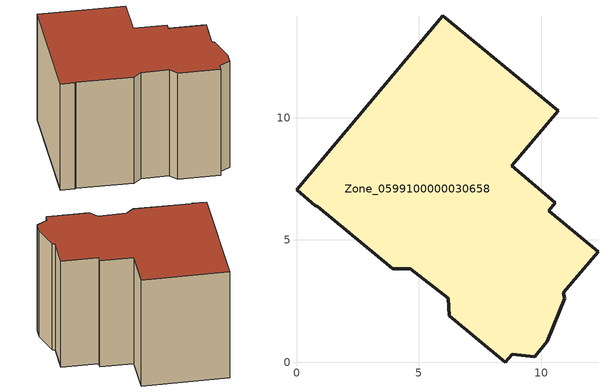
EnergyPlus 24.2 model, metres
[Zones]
Zone_0599100000030658
 floor ground (C_G): 12.32,4.53 10.9,2.84 10.96,2.62 10.25,0.86 9.73,0.24 8.81,0.34 8.53,0 6.24,1.9 6.2,2.62 4.64,3.83 3.93,3.82 0.84,6.39 0.77,6.4 0,7.05 5.97,14.16 10.69,10.29 8.8,8.04 10.58,6.53 10.31,6.2 z0
 wall outside (C_F): 5.97,14.16 0,7.05 0.77,6.4 0.84,6.39 3.93,3.82 4.64,3.83 6.2,2.62 6.24,1.9 8.53,0 8.81,0.34 9.73,0.24 10.25,0.86 10.96,2.62 10.9,2.84 12.32,4.53 10.31,6.2 10.58,6.53 8.8,8.04 10.69,10.29 5.97,14.16 z0:8.41
 roof outside (C_R): 10.25,0.86 10.96,2.62 10.9,2.84 12.32,4.53 10.31,6.2 10.58,6.53 8.8,8.04 10.69,10.29 5.97,14.16 0,7.05 0.77,6.4 0.84,6.39 3.93,3.82 4.64,3.83 6.2,2.62 6.24,1.9 8.53,0 8.81,0.34 9.73,0.24 z8.41
[BUILDING]
Pand.0599100000030658: North Axis=0; Terrain=City; Loads Convergence Tolerance Value=0.04; Temperature Convergence Tolerance Value=0.4; Solar Distribution=FullExterior; Maximum Number of Warmup Days=25; Minimum Number of Warmup Days=1
[Site:Location]
Rotterdam.The.Hague.AP_ZH_NLD Design_Conditions: Latitude=51.96; Longitude=4.45; Time Zone=1; Elevation=-4.5
[SITE:GROUNDTEMPERATURE:BUILDINGSURFACE]
18, 18, 18, 18, 18, 18, 18, 18, 18, 18, 18, 18
[MATERIAL] Thermal Absorptance=0.9; Solar Absorptance=0.7; Visible Absorptance=0.7
Name | Roughness | Thickness | Conductivity | Density | Specific Heat
G.TC.1946 | MediumSmooth | 0.15 | 1 | 540 | 1210
F.TC.1946 | Rough | 0.3 | 0.857143 | 1920 | 840
R.TC.1946 | MediumRough | 0.2 | 0.909091 | 1500 | 1000
[CONSTRUCTION]
C_G: G.TC.1946
C_F: F.TC.1946
C_R: R.TC.1946
[ZONE]
Zone_0599100000030658: Type=1; Multiplier=1; Ceiling Height=Autocalculate; Volume=Autocalculate; Floor Area=autocalculate; Part of Total Floor Area=Yes
[ZONEINFILTRATION:DESIGNFLOWRATE]
Infil_Zone_0599100000030658: Zone or ZoneList or Space or SpaceList=Zone_0599100000030658; Schedule=AlwaysOn; Design Flow Rate Calculation Method=Flow/Area; Flow Rate per Floor Area=0.003; Constant Term Coefficient=1; Temperature Term Coefficient=0; Velocity Term Coefficient=0; Velocity Squared Term Coefficient=0
[HVACTEMPLATE:ZONE:IDEALLOADSAIRSYSTEM]
Zone_0599100000030658: Maximum Heating Supply Air Temperature=50; Minimum Cooling Supply Air Temperature=13; Maximum Heating Supply Air Humidity Ratio=0.0156; Minimum Cooling Supply Air Humidity Ratio=0.0077; Heating Limit=NoLimit; Cooling Limit=NoLimit; Dehumidification Control Type=ConstantSensibleHeatRatio; Cooling Sensible Heat Ratio=0.7; Dehumidification Setpoint=60; Humidification Control Type=None; Humidification Setpoint=30; Outdoor Air Method=None; Outdoor Air Flow Rate per Person=0.00944; Outdoor Air Flow Rate per Zone Floor Area=0; Outdoor Air Flow Rate per Zone=0; Demand Controlled Ventilation Type=None; Outdoor Air Economizer Type=NoEconomizer; Heat Recovery Type=None; Sensible Heat Recovery Effectiveness=0.7; Latent Heat Recovery Effectiveness=0.65
[ZONECONTROL:THERMOSTAT]
ThermostatControl_Zone_0599100000030658: Zone or ZoneList=Zone_0599100000030658; Control Type Schedule=DualSetpointControlType; Control 1=Thermostat_Zone_0599100000030658; Temperature Difference Between Cutout And Setpoint=0
[THERMOSTATSETPOINT:DUALSETPOINT]
Thermostat_Zone_0599100000030658: Heating Setpoint Temperature Schedule=HeatingSetpoint_Zone_0599100000030658; Cooling Setpoint Temperature Schedule=CoolingSetpoint_Zone_0599100000030658
[SCHEDULE:COMPACT]
HeatingSetpoint_Zone_0599100000030658: Through: 12/31, For: AllDays, Until: 24:00, 21
CoolingSetpoint_Zone_0599100000030658: Through: 12/31, For: AllDays, Until: 24:00, 24
DualSetpointControlType: Through: 12/31, For: AllDays, Until: 24:00, 4
AlwaysOn: Through: 12/31, For: AllDays, Until: 24:00, 1
